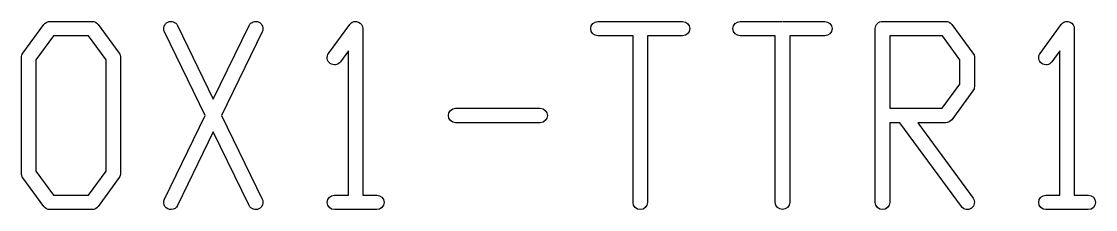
# Model space of a CAD drawing. Extents: x -344 to 154, y 670 to 1023.
# Drawn here: x -243.33 to -232.01, y 860.09 to 862.08 of the extents above; entities that cross this region are included whole.
import ezdxf

# ---------------------------------------------------------------- set-up
doc = ezdxf.new("R2010")
doc.units = 0
doc.layers.add('gbr-dxf_layer0', color=7, linetype='Continuous')

msp = doc.modelspace()

# ---------------------------------------------------------------- linework, layer by layer
at = {"layer": 'gbr-dxf_layer0'}
msp.add_line((-234.179, 861.159), (-234.034, 861.159), dxfattribs=at)
for points in [[(-243.331, 860.473), (-243.331, 861.695, -0.161897), (-243.316, 861.741), (-243.094, 862.044, -0.257177), (-243.029, 862.077), (-242.588, 862.077, -0.246448), (-242.524, 862.046), (-242.302, 861.742, -0.166637), (-242.286, 861.695), (-242.286, 860.473, -0.165513), (-242.301, 860.427), (-242.524, 860.121, -0.239934), (-242.586, 860.089), (-243.032, 860.089, -0.247601), (-243.095, 860.122), (-243.317, 860.426, -0.165513)], [(-238.755, 861.007, -1), (-238.755, 861.159), (-237.863, 861.159, -1), (-237.863, 861.007)]]:
    msp.add_lwpolyline(points, format="xyb", close=True, dxfattribs=at)
for points in [[(-241.824, 861.968, -1), (-241.687, 862.034), (-241.309, 861.257)], [(-241.309, 861.257), (-240.931, 862.034, -1), (-240.794, 861.968), (-241.224, 861.083), (-240.794, 860.199, -1), (-240.931, 860.132), (-241.309, 860.909)], [(-240.094, 861.74), (-239.87, 862.046, -0.041105), (-239.862, 862.055, -0.665353), (-239.733, 862.001), (-239.733, 860.242), (-239.586, 860.242, -1), (-239.586, 860.089), (-239.807, 860.089)], [(-237.255, 861.925, -1), (-237.255, 862.077), (-236.811, 862.077)], [(-236.807, 862.077), (-236.363, 862.077, -1), (-236.363, 861.925), (-236.733, 861.925), (-236.733, 860.165, -1), (-236.885, 860.165), (-236.885, 861.925), (-237.255, 861.925)], [(-235.755, 861.925, -1), (-235.755, 862.077), (-235.311, 862.077)], [(-235.307, 862.077), (-234.863, 862.077, -1), (-234.863, 861.925), (-235.233, 861.925), (-235.233, 860.166, -1), (-235.385, 860.166), (-235.385, 861.925), (-235.755, 861.925)], [(-234.331, 860.165), (-234.331, 862.001, -0.414336), (-234.255, 862.077), (-233.588, 862.077, -0.246448), (-233.524, 862.046), (-233.302, 861.742, -0.166637), (-233.286, 861.695), (-233.286, 861.389, -0.16419), (-233.302, 861.343), (-233.524, 861.039, -0.249655), (-233.588, 861.007), (-233.882, 861.007)], [(-232.594, 861.74), (-232.371, 862.044, -0.043659), (-232.363, 862.055, -0.68565), (-232.233, 861.998), (-232.233, 860.242), (-232.086, 860.242, -1), (-232.086, 860.089), (-232.307, 860.089)], [(-241.309, 860.909), (-241.687, 860.132, -1), (-241.824, 860.199), (-241.394, 861.083), (-241.824, 861.968)], [(-239.811, 860.089), (-240.032, 860.089, -1), (-240.032, 860.242), (-239.885, 860.242), (-239.885, 861.767)], [(-239.885, 861.767), (-239.97, 861.65, -1), (-240.094, 861.74)], [(-232.311, 860.089), (-232.532, 860.089, -1), (-232.532, 860.242), (-232.385, 860.242), (-232.385, 861.767)], [(-232.385, 861.767), (-232.47, 861.65, -1), (-232.594, 861.74)], [(-233.882, 861.007), (-233.301, 860.21, -1), (-233.424, 860.121), (-234.071, 861.007), (-234.179, 861.007), (-234.179, 860.165, -1), (-234.331, 860.165)]]:
    msp.add_lwpolyline(points, format="xyb", dxfattribs=at)
msp.add_lwpolyline([(-243.179, 860.496), (-242.993, 860.242), (-242.625, 860.242), (-242.439, 860.496), (-242.439, 861.67), (-242.624, 861.925), (-242.993, 861.925), (-243.179, 861.67)], close=True, dxfattribs=at)
msp.add_lwpolyline([(-234.03, 861.159), (-233.625, 861.159), (-233.439, 861.414), (-233.439, 861.67), (-233.624, 861.925), (-234.179, 861.925), (-234.179, 861.159)], dxfattribs=at)

doc.saveas('drawing.dxf')
